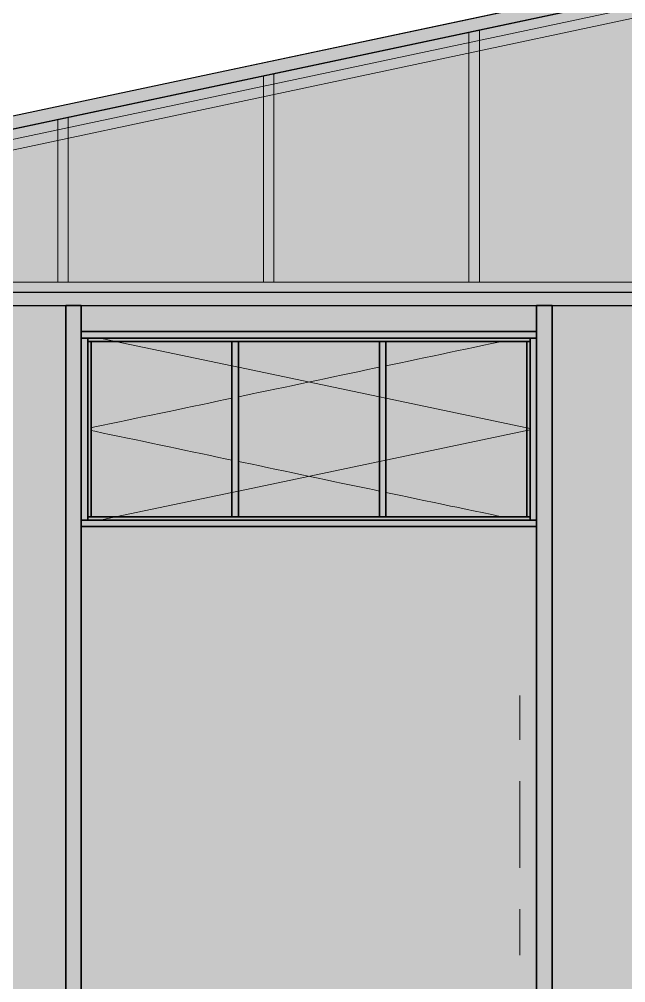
# Model space of a CAD drawing. Extents: x 8 to 21351, y 0 to 420.
# Drawn here: x 21071.6 to 21118.3, y 155.6 to 229.7 of the extents above; entities that cross this region are included whole.
import ezdxf

# ---------------------------------------------------------------- set-up
doc = ezdxf.new("R2010")
doc.units = 0

msp = doc.modelspace()

# ---------------------------------------------------------------- hatches: boundary and pattern name
at = {"true_color": 0xaed1da}
msp.add_hatch(color=0, dxfattribs=at).paths.add_polyline_path([(21042.716, 215.238), (21140.316, 235.983), (21140.113, 236.94), (21042.513, 216.195)])
at = {"true_color": 0xffffff}
for points in [[(21049.513, 216.683), (21049.513, 207.69), (21050.713, 207.69), (21050.713, 127.689), (21075.213, 127.689), (21075.213, 207.69), (21076.413, 207.69), (21076.413, 205.69), (21111.413, 205.69), (21111.413, 207.69), (21112.613, 207.69), (21112.613, 127.689), (21135.913, 127.689), (21135.913, 157.689), (21152.313, 157.689), (21152.313, 233.347), (21140.113, 235.941)], [(21049.513, 208.69), (21049.513, 207.69), (21230.713, 207.69), (21230.713, 208.69)], [(21075.213, 207.69), (21075.213, 127.69), (21076.413, 127.69), (21076.413, 207.69)], [(21111.413, 207.69), (21111.413, 127.69), (21112.613, 127.69), (21112.613, 207.69)], [(21076.413, 205.19), (21076.913, 205.19), (21110.913, 205.19), (21111.413, 205.19), (21111.413, 205.69), (21076.413, 205.69)], [(21076.413, 191.19), (21076.913, 191.19), (21076.913, 205.19), (21076.413, 205.19)], [(21110.913, 205.19), (21076.913, 205.19), (21076.913, 204.94), (21077.163, 204.94), (21110.663, 204.94), (21110.913, 204.94)], [(21077.163, 204.94), (21076.913, 204.94), (21076.913, 191.44), (21077.163, 191.44)], [(21077.163, 191.44), (21087.996, 191.44), (21087.996, 204.94), (21077.163, 204.94)], [(21088.496, 191.44), (21088.496, 204.94), (21087.996, 204.94), (21087.996, 191.44)], [(21088.496, 191.44), (21099.329, 191.44), (21099.329, 204.94), (21088.496, 204.94)], [(21099.829, 191.44), (21099.829, 204.94), (21099.329, 204.94), (21099.329, 191.44)], [(21099.829, 191.44), (21110.663, 191.44), (21110.663, 204.94), (21099.829, 204.94)], [(21110.663, 204.94), (21110.663, 191.44), (21110.913, 191.44), (21110.913, 204.94)], [(21111.413, 205.19), (21110.913, 205.19), (21110.913, 191.19), (21111.413, 191.19)], [(21076.913, 191.44), (21076.913, 191.19), (21110.913, 191.19), (21110.913, 191.44), (21110.663, 191.44), (21077.163, 191.44)], [(21111.413, 191.19), (21110.913, 191.19), (21076.913, 191.19), (21076.413, 191.19), (21076.413, 190.69), (21111.413, 190.69)], [(21076.413, 127.69), (21111.413, 127.69), (21111.413, 190.69), (21076.413, 190.69)]]:
    msp.add_hatch(color=0, dxfattribs=at).paths.add_polyline_path(points)

# ---------------------------------------------------------------- linework, layer by layer
at = {"color": 7, "lineweight": 15}
for p, q in [((21140.113, 236.94), (21042.513, 216.195)), ((21140.316, 235.983), (21049.513, 216.682)), ((21049.513, 215.871), (21140.113, 235.129)), ((21049.513, 215.071), (21140.113, 234.329)), ((21106.213, 209.49), (21106.213, 228.724)), ((21107.013, 209.49), (21107.013, 228.894)), ((21090.413, 209.49), (21090.413, 225.365)), ((21091.213, 209.49), (21091.213, 225.535)), ((21074.613, 209.49), (21074.613, 222.007)), ((21075.413, 209.49), (21075.413, 222.177)), ((21049.513, 209.49), (21230.713, 209.49)), ((21230.713, 208.69), (21049.513, 208.69)), ((21230.713, 207.69), (21049.513, 207.69)), ((21076.413, 205.69), (21111.413, 205.69)), ((21076.913, 205.19), (21076.913, 191.19)), ((21110.913, 205.19), (21076.913, 205.19)), ((21077.163, 204.94), (21077.163, 191.44)), ((21087.996, 204.94), (21077.163, 204.94)), ((21077.852, 205.19), (21079.042, 204.94)), ((21079.042, 204.94), (21087.996, 203.058)), ((21087.996, 191.44), (21087.996, 204.94)), ((21087.996, 204.94), (21088.496, 204.94)), ((21088.496, 204.94), (21088.496, 191.44)), ((21099.329, 204.94), (21088.496, 204.94)), ((21099.329, 191.44), (21099.329, 204.94)), ((21099.329, 204.94), (21099.829, 204.94)), ((21099.829, 204.94), (21099.829, 191.44)), ((21110.663, 204.94), (21099.829, 204.94)), ((21107.346, 204.638), (21106.563, 204.473)), ((21107.835, 204.74), (21107.346, 204.637)), ((21108.618, 204.905), (21107.835, 204.741)), ((21108.784, 204.94), (21108.618, 204.905)), ((21110.663, 191.44), (21110.663, 204.94)), ((21110.913, 191.19), (21110.913, 205.19)), ((21103.53, 203.836), (21102.747, 203.671)), ((21104.019, 203.938), (21103.53, 203.835)), ((21104.802, 204.103), (21104.019, 203.939)), ((21105.291, 204.206), (21104.802, 204.103)), ((21106.074, 204.37), (21105.291, 204.206)), ((21106.563, 204.473), (21106.074, 204.37)), ((21100.202, 203.136), (21099.829, 203.058)), ((21100.985, 203.301), (21100.202, 203.136)), ((21101.474, 203.404), (21100.985, 203.301)), ((21102.257, 203.568), (21101.474, 203.404)), ((21102.747, 203.671), (21102.257, 203.568)), ((21087.996, 203.058), (21088.496, 202.953)), ((21088.496, 202.953), (21099.329, 200.676)), ((21096.386, 202.334), (21095.896, 202.231)), ((21097.168, 202.499), (21096.386, 202.334)), ((21097.658, 202.602), (21097.168, 202.499)), ((21098.441, 202.766), (21097.658, 202.602)), ((21098.93, 202.869), (21098.441, 202.766)), ((21099.329, 202.953), (21098.93, 202.869)), ((21093.352, 201.697), (21092.569, 201.533)), ((21093.841, 201.8), (21093.352, 201.697)), ((21094.624, 201.964), (21093.841, 201.799)), ((21095.113, 202.067), (21094.624, 201.964)), ((21095.896, 202.231), (21095.113, 202.067)), ((21089.535, 200.895), (21088.752, 200.731)), ((21090.025, 200.998), (21089.535, 200.895)), ((21090.807, 201.162), (21090.025, 200.997)), ((21091.297, 201.265), (21090.807, 201.162)), ((21092.08, 201.429), (21091.297, 201.265)), ((21092.569, 201.532), (21092.08, 201.429)), ((21086.208, 200.196), (21085.719, 200.093)), ((21086.991, 200.36), (21086.208, 200.196)), ((21087.48, 200.463), (21086.991, 200.36)), ((21087.996, 200.571), (21087.48, 200.462)), ((21088.752, 200.73), (21088.496, 200.676)), ((21099.329, 200.676), (21099.829, 200.571)), ((21099.829, 200.571), (21110.663, 198.294)), ((21082.391, 199.393), (21081.902, 199.29)), ((21083.174, 199.558), (21082.391, 199.394)), ((21083.663, 199.661), (21083.174, 199.558)), ((21084.446, 199.825), (21083.663, 199.66)), ((21084.936, 199.928), (21084.446, 199.825)), ((21085.719, 200.093), (21084.936, 199.929)), ((21079.358, 198.756), (21078.575, 198.592)), ((21079.847, 198.859), (21079.358, 198.756)), ((21080.63, 199.023), (21079.847, 198.858)), ((21081.119, 199.126), (21080.63, 199.023)), ((21081.902, 199.291), (21081.119, 199.126)), ((21077.446, 198.354), (21077.163, 198.295)), ((21077.446, 198.025), (21077.163, 198.085)), ((21078.085, 198.489), (21077.446, 198.355)), ((21078.085, 197.891), (21077.446, 198.025)), ((21078.575, 198.591), (21078.085, 198.488)), ((21078.575, 197.788), (21078.085, 197.891)), ((21099.829, 195.808), (21110.663, 198.085)), ((21110.663, 198.295), (21110.913, 198.243)), ((21110.663, 198.085), (21110.913, 198.137)), ((21079.358, 197.623), (21078.575, 197.788)), ((21079.847, 197.521), (21079.358, 197.624)), ((21080.63, 197.356), (21079.847, 197.52)), ((21081.119, 197.253), (21080.63, 197.356)), ((21081.902, 197.089), (21081.119, 197.254)), ((21082.391, 196.986), (21081.902, 197.089)), ((21083.174, 196.821), (21082.391, 196.986)), ((21083.663, 196.719), (21083.174, 196.821)), ((21084.446, 196.554), (21083.663, 196.719)), ((21084.936, 196.451), (21084.446, 196.554)), ((21085.719, 196.287), (21084.936, 196.451)), ((21086.208, 196.184), (21085.719, 196.287)), ((21086.991, 196.019), (21086.208, 196.184)), ((21087.48, 195.917), (21086.991, 196.019)), ((21087.996, 195.808), (21087.48, 195.917)), ((21088.496, 193.426), (21099.329, 195.703)), ((21088.752, 195.649), (21088.496, 195.703)), ((21099.329, 195.703), (21099.829, 195.808)), ((21089.535, 195.485), (21088.752, 195.649)), ((21090.025, 195.382), (21089.535, 195.485)), ((21090.807, 195.217), (21090.025, 195.382)), ((21091.297, 195.114), (21090.807, 195.217)), ((21092.08, 194.95), (21091.297, 195.114)), ((21092.569, 194.847), (21092.08, 194.95)), ((21093.352, 194.683), (21092.569, 194.847)), ((21093.841, 194.58), (21093.352, 194.683)), ((21094.624, 194.415), (21093.841, 194.58)), ((21095.113, 194.312), (21094.624, 194.415)), ((21095.896, 194.148), (21095.113, 194.312)), ((21096.386, 194.045), (21095.896, 194.148)), ((21097.168, 193.881), (21096.386, 194.045)), ((21097.658, 193.778), (21097.168, 193.881)), ((21098.441, 193.613), (21097.658, 193.778)), ((21098.93, 193.51), (21098.441, 193.613)), ((21099.329, 193.426), (21098.93, 193.51)), ((21079.042, 191.44), (21087.996, 193.321)), ((21087.996, 193.321), (21088.496, 193.426)), ((21100.202, 193.243), (21099.829, 193.321)), ((21100.985, 193.079), (21100.202, 193.243)), ((21101.474, 192.976), (21100.985, 193.079)), ((21102.257, 192.811), (21101.474, 192.976)), ((21102.747, 192.708), (21102.257, 192.811)), ((21103.53, 192.544), (21102.747, 192.708)), ((21104.019, 192.441), (21103.53, 192.544)), ((21104.802, 192.276), (21104.019, 192.441)), ((21105.291, 192.174), (21104.802, 192.276)), ((21106.074, 192.009), (21105.291, 192.174)), ((21106.563, 191.906), (21106.074, 192.009)), ((21077.163, 191.44), (21087.996, 191.44)), ((21077.852, 191.19), (21079.042, 191.44)), ((21088.496, 191.44), (21087.996, 191.44)), ((21088.496, 191.44), (21099.329, 191.44)), ((21099.829, 191.44), (21099.329, 191.44)), ((21099.829, 191.44), (21110.663, 191.44)), ((21107.346, 191.742), (21106.563, 191.906)), ((21107.835, 191.639), (21107.346, 191.742)), ((21108.618, 191.474), (21107.835, 191.639)), ((21108.784, 191.44), (21108.618, 191.474)), ((21111.413, 190.69), (21076.413, 190.69)), ((21076.913, 191.19), (21110.913, 191.19)), ((21110.113, 174.277), (21110.113, 177.69)), ((21110.113, 167.69), (21110.113, 171.102)), ((21110.113, 167.69), (21110.113, 164.44)), ((21110.113, 161.265), (21110.113, 157.737))]:
    msp.add_line(p, q, dxfattribs=at)
at = {"color": 0, "lineweight": 15, "true_color": 0x020fa8}
for p, q in [((21075.213, 127.69), (21075.213, 207.69)), ((21076.413, 127.69), (21076.413, 207.69)), ((21111.413, 127.69), (21111.413, 207.69)), ((21112.613, 127.69), (21112.613, 207.69))]:
    msp.add_line(p, q, dxfattribs=at)
at = {"color": 0, "true_color": 0xaed1da}
msp.add_lwpolyline([(21042.716, 215.238), (21140.316, 235.983), (21140.113, 236.94), (21042.513, 216.195)], close=True, dxfattribs=at)
at = {"color": 0, "true_color": 0xffffff}
for points in [[(21049.513, 216.683), (21049.513, 207.69), (21050.713, 207.69), (21050.713, 127.689), (21075.213, 127.689), (21075.213, 207.69), (21076.413, 207.69), (21076.413, 205.69), (21111.413, 205.69), (21111.413, 207.69), (21112.613, 207.69), (21112.613, 127.689), (21135.913, 127.689), (21135.913, 157.689), (21152.313, 157.689), (21152.313, 233.347), (21140.113, 235.941)], [(21049.513, 208.69), (21049.513, 207.69), (21230.713, 207.69), (21230.713, 208.69)], [(21075.213, 207.69), (21075.213, 127.69), (21076.413, 127.69), (21076.413, 207.69)], [(21111.413, 207.69), (21111.413, 127.69), (21112.613, 127.69), (21112.613, 207.69)], [(21076.413, 205.19), (21076.913, 205.19), (21110.913, 205.19), (21111.413, 205.19), (21111.413, 205.69), (21076.413, 205.69)], [(21076.413, 191.19), (21076.913, 191.19), (21076.913, 205.19), (21076.413, 205.19)], [(21110.913, 205.19), (21076.913, 205.19), (21076.913, 204.94), (21077.163, 204.94), (21110.663, 204.94), (21110.913, 204.94)], [(21077.163, 204.94), (21076.913, 204.94), (21076.913, 191.44), (21077.163, 191.44)], [(21077.163, 191.44), (21087.996, 191.44), (21087.996, 204.94), (21077.163, 204.94)], [(21088.496, 191.44), (21088.496, 204.94), (21087.996, 204.94), (21087.996, 191.44)], [(21088.496, 191.44), (21099.329, 191.44), (21099.329, 204.94), (21088.496, 204.94)], [(21099.829, 191.44), (21099.829, 204.94), (21099.329, 204.94), (21099.329, 191.44)], [(21099.829, 191.44), (21110.663, 191.44), (21110.663, 204.94), (21099.829, 204.94)], [(21110.663, 204.94), (21110.663, 191.44), (21110.913, 191.44), (21110.913, 204.94)], [(21111.413, 205.19), (21110.913, 205.19), (21110.913, 191.19), (21111.413, 191.19)], [(21076.913, 191.44), (21076.913, 191.19), (21110.913, 191.19), (21110.913, 191.44), (21110.663, 191.44), (21077.163, 191.44)], [(21111.413, 191.19), (21110.913, 191.19), (21076.913, 191.19), (21076.413, 191.19), (21076.413, 190.69), (21111.413, 190.69)], [(21076.413, 127.69), (21111.413, 127.69), (21111.413, 190.69), (21076.413, 190.69)]]:
    msp.add_lwpolyline(points, close=True, dxfattribs=at)

doc.saveas('drawing.dxf')
